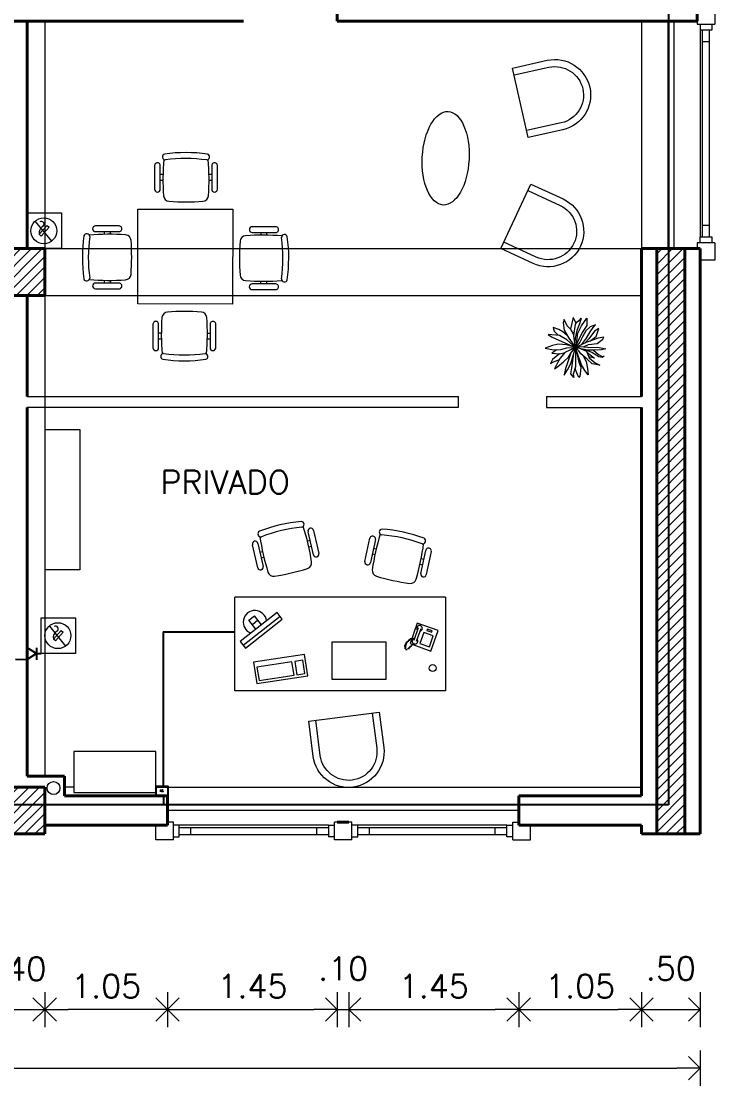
# Model space of a CAD drawing. Extents: x 1009 to 1343, y -172900 to 201.
# Drawn here: x 1282.97 to 1288.89, y 123.91 to 133 of the extents above; entities that cross this region are included whole.
import ezdxf

# ---------------------------------------------------------------- set-up
doc = ezdxf.new("R2010")
doc.units = 0
doc.header["$LTSCALE"] = 0.5
doc.layers.get('0').update_dxf_attribs({"linetype": 'CONTINUOUS'})
doc.layers.get('Defpoints').update_dxf_attribs({"linetype": 'CONTINUOUS'})
for name, color, linetype, lineweight in [('Acotaciones', 9, 'CONTINUOUS', 9), ('Carpintería', 55, 'CONTINUOUS', 20), ('Detalles .05', 243, 'CONTINUOUS', 5), ('Detalles 01', 8, 'CONTINUOUS', 9), ('Equipamiento movil', 33, 'CONTINUOUS', 9), ('Muros corte', 7, 'CONTINUOUS', 40), ('Punta 02', 11, 'CONTINUOUS', 20), ('Sist. contra incendio', 1, 'CONTINUOUS', 18), ('Tratamiento pisos', 251, 'CONTINUOUS', 9), ('Vidrios', 147, 'CONTINUOUS', 13)]:
    doc.layers.add(name, color=color, linetype=linetype, lineweight=lineweight)
doc.layers.add('Cableado', color=100, linetype='CONTINUOUS')
doc.layers.add('Electricidad', color=50, linetype='CONTINUOUS')
doc.styles.add('Texto 2 mm', font='simplex.shx', dxfattribs={"height": 0.2})
doc.styles.add('Texto 5 mm', font='simplex.shx', dxfattribs={"height": 0.5})
doc.dimstyles.new('Primera línea', dxfattribs={"dimscale": 0, "dimtxt": 0.2, "dimasz": 0.2, "dimexe": 0.15, "dimexo": 0, "dimgap": 0.1, "dimtad": 1, "dimzin": 4, "dimdsep": 46, "dimtxsty": 'Texto 2 mm', "dimblk": 'OPEN90', "dimcen": 2.5, "dimclrd": 256, "dimclre": 256, "dimclrt": 256, "dimadec": 0, "dimazin": 0, "dimtfac": 1, "dimtmove": 2, "dimatfit": 3, "dimldrblk": 'OPEN90', "dimfxl": 1, "dimtolj": 1, "dimtzin": 0, "dimlwd": -1, "dimlwe": -1, "dimarcsym": 0})
doc.dimstyles.new('Segunda línea', dxfattribs={"dimscale": 0, "dimtxt": 0.2, "dimasz": 0.2, "dimexe": 0.15, "dimexo": 0.5, "dimgap": 0.1, "dimtad": 1, "dimzin": 4, "dimdsep": 46, "dimtxsty": 'Texto 2 mm', "dimblk": 'OPEN90', "dimcen": 2.5, "dimclrd": 256, "dimclre": 256, "dimclrt": 256, "dimadec": 0, "dimazin": 0, "dimtfac": 1, "dimtmove": 2, "dimatfit": 3, "dimldrblk": 'OPEN90', "dimfxl": 1, "dimtolj": 1, "dimtzin": 0, "dimlwd": -1, "dimlwe": -1, "dimarcsym": 0})
pattern_1 = [(45, (45.922944, 13.85755), (-0.0449012806, 0.0449012806), [])]

# ---------------------------------------------------------------- blocks, each defined once
blk = doc.blocks.new('_Open90')
at = {"color": 0, "linetype": 'ByBlock', "lineweight": -2}
for p, q in [((-0.5, 0.5), (0, 0)), ((0, 0), (-1, 0)), ((0, 0), (-0.5, -0.5))]:
    blk.add_line(p, q, dxfattribs=at)
blk = doc.blocks.new('*D119')
at = {"layer": 'Acotaciones', "transparency": 16777216}
for p, q in [((1284.2186, 124.7127), (1284.2186, 124.4127)), ((1285.6686, 124.7127), (1285.6686, 124.4127)), ((1284.4186, 124.5627), (1285.4686, 124.5627))]:
    blk.add_line(p, q, dxfattribs=at)
at = {"layer": 'Defpoints', "color": 0, "transparency": 16777216}
for p in [(1284.2186, 124.7127), (1285.6686, 124.7127), (1285.6686, 124.5627)]:
    blk.add_point(p, dxfattribs=at)
at = {"layer": 'Acotaciones', "transparency": 16777216, "xscale": 0.2, "yscale": 0.2, "zscale": 0.2, "rotation": 180}
blk.add_blockref('_Open90', (1284.2186, 124.5627), dxfattribs=at)
at = {"layer": 'Acotaciones', "transparency": 16777216, "xscale": 0.2, "yscale": 0.2, "zscale": 0.2}
blk.add_blockref('_Open90', (1285.6686, 124.5627), dxfattribs=at)
at = {"layer": 'Acotaciones', "transparency": 16777216, "insert": (1284.9436, 124.7627), "char_height": 0.2, "attachment_point": 5, "style": 'Texto 2 mm'}
blk.add_mtext('\\A1;1.45', dxfattribs=at)
blk = doc.blocks.new('*D120')
at = {"layer": 'Acotaciones', "transparency": 16777216}
for p, q in [((1285.7686, 124.7127), (1285.7686, 124.4127)), ((1287.2186, 124.7127), (1287.2186, 124.4127)), ((1285.9686, 124.5627), (1287.0186, 124.5627))]:
    blk.add_line(p, q, dxfattribs=at)
at = {"layer": 'Defpoints', "color": 0, "transparency": 16777216}
for p in [(1285.7686, 124.7127), (1287.2186, 124.7127), (1287.2186, 124.5627)]:
    blk.add_point(p, dxfattribs=at)
at = {"layer": 'Acotaciones', "transparency": 16777216, "xscale": 0.2, "yscale": 0.2, "zscale": 0.2, "rotation": 180}
blk.add_blockref('_Open90', (1285.7686, 124.5627), dxfattribs=at)
at = {"layer": 'Acotaciones', "transparency": 16777216, "xscale": 0.2, "yscale": 0.2, "zscale": 0.2}
blk.add_blockref('_Open90', (1287.2186, 124.5627), dxfattribs=at)
at = {"layer": 'Acotaciones', "transparency": 16777216, "insert": (1286.4936, 124.7627), "char_height": 0.2, "attachment_point": 5, "style": 'Texto 2 mm'}
blk.add_mtext('\\A1;1.45', dxfattribs=at)
blk = doc.blocks.new('*D121')
at = {"layer": 'Acotaciones', "transparency": 16777216}
for p, q in [((1287.2186, 124.7127), (1287.2186, 124.4127)), ((1288.2686, 124.7127), (1288.2686, 124.4127)), ((1287.4186, 124.5627), (1288.0686, 124.5627))]:
    blk.add_line(p, q, dxfattribs=at)
at = {"layer": 'Defpoints', "color": 0, "transparency": 16777216}
for p in [(1287.2186, 124.7127), (1288.2686, 124.7127), (1288.2686, 124.5627)]:
    blk.add_point(p, dxfattribs=at)
at = {"layer": 'Acotaciones', "transparency": 16777216, "xscale": 0.2, "yscale": 0.2, "zscale": 0.2, "rotation": 180}
blk.add_blockref('_Open90', (1287.2186, 124.5627), dxfattribs=at)
at = {"layer": 'Acotaciones', "transparency": 16777216, "xscale": 0.2, "yscale": 0.2, "zscale": 0.2}
blk.add_blockref('_Open90', (1288.2686, 124.5627), dxfattribs=at)
at = {"layer": 'Acotaciones', "transparency": 16777216, "insert": (1287.7436, 124.7627), "char_height": 0.2, "attachment_point": 5, "style": 'Texto 2 mm'}
blk.add_mtext('\\A1;1.05', dxfattribs=at)
blk = doc.blocks.new('*D122')
at = {"layer": 'Acotaciones', "transparency": 16777216}
for p, q in [((1260.5686, 124.2127), (1260.5686, 123.9127)), ((1288.7686, 124.2127), (1288.7686, 123.9127)), ((1260.7686, 124.0627), (1288.5686, 124.0627))]:
    blk.add_line(p, q, dxfattribs=at)
at = {"layer": 'Defpoints', "color": 0, "transparency": 16777216}
for p in [(1260.5686, 124.7127), (1288.7686, 124.7127), (1288.7686, 124.0627)]:
    blk.add_point(p, dxfattribs=at)
at = {"layer": 'Acotaciones', "transparency": 16777216, "xscale": 0.2, "yscale": 0.2, "zscale": 0.2, "rotation": 180}
blk.add_blockref('_Open90', (1260.5686, 124.0627), dxfattribs=at)
at = {"layer": 'Acotaciones', "transparency": 16777216, "xscale": 0.2, "yscale": 0.2, "zscale": 0.2}
blk.add_blockref('_Open90', (1288.7686, 124.0627), dxfattribs=at)
at = {"layer": 'Acotaciones', "transparency": 16777216, "insert": (1274.6686, 124.2627), "char_height": 0.2, "attachment_point": 5, "style": 'Texto 2 mm'}
blk.add_mtext('\\A1;28.20', dxfattribs=at)
blk = doc.blocks.new('*D124')
at = {"layer": 'Acotaciones', "transparency": 16777216}
for p, q in [((1283.1686, 124.7127), (1283.1686, 124.4127)), ((1284.2186, 124.7127), (1284.2186, 124.4127)), ((1284.0186, 124.5627), (1283.3686, 124.5627))]:
    blk.add_line(p, q, dxfattribs=at)
at = {"layer": 'Defpoints', "color": 0, "transparency": 16777216}
for p in [(1283.1686, 124.7127), (1284.2186, 124.7127), (1283.1686, 124.5627)]:
    blk.add_point(p, dxfattribs=at)
at = {"layer": 'Acotaciones', "transparency": 16777216, "xscale": 0.2, "yscale": 0.2, "zscale": 0.2, "rotation": 180}
blk.add_blockref('_Open90', (1283.1686, 124.5627), dxfattribs=at)
at = {"layer": 'Acotaciones', "transparency": 16777216, "xscale": 0.2, "yscale": 0.2, "zscale": 0.2}
blk.add_blockref('_Open90', (1284.2186, 124.5627), dxfattribs=at)
at = {"layer": 'Acotaciones', "transparency": 16777216, "insert": (1283.6936, 124.7627), "char_height": 0.2, "attachment_point": 5, "style": 'Texto 2 mm'}
blk.add_mtext('\\A1;1.05', dxfattribs=at)
blk = doc.blocks.new('Treei')
for p, q in [((-2.15, 4.1), (-3.71, 4.62)), ((-3.71, 4.62), (-3.16, 3.73)), ((-1.6, 5.41), (-2.01, 5.58)), ((-2.01, 5.58), (-1.8, 4.47)), ((-1.8, 4.47), (-1.02, 2.25)), ((-0.75, 4.27), (-1.6, 5.41)), ((-0.56, 2.57), (-0.75, 4.27)), ((0.01, 4.32), (0.22, 5.68)), ((0.06, 3.09), (0.01, 4.32)), ((0.22, 5.68), (0.34, 5.97)), ((0.34, 5.97), (0.52, 5.11)), ((0.52, 5.11), (0.61, 3.71)), ((0.61, 3.58), (1.42, 4.57)), ((1.92, 4.62), (1.05, 3.19)), ((1.42, 4.57), (1.81, 5.28)), ((1.81, 5.28), (1.78, 5.7)), ((1.78, 5.7), (2.06, 5.28)), ((2.06, 5.28), (1.92, 4.62)), ((3.12, 3.85), (3.58, 4.84)), ((3.58, 4.84), (3.3, 3.31)), ((-5.76, 2.23), (-4.31, 2.25)), ((-4.26, 1.14), (-5.76, 2.23)), ((-3.94, 3.46), (-4.45, 3.93)), ((-4.45, 3.93), (-4.03, 2.89)), ((-4.31, 2.25), (-2.93, 1.32)), ((-4.03, 2.89), (-3.28, 2.03)), ((-3.05, 2.89), (-3.94, 3.46)), ((-3.16, 3.73), (-1.67, 2.62)), ((-1.83, 2.15), (-3.05, 2.89)), ((-1.21, 2.79), (-2.15, 4.1)), ((-0.51, 1.14), (-1.83, 2.15)), ((-1.67, 2.62), (-0.88, 1.91)), ((-1.02, 2.25), (0.03, -0.03)), ((-0.11, 1.56), (-0.56, 2.57)), ((-0.17, 1), (0.06, 3.09)), ((0.2, 0.77), (0.8, 2.18)), ((0.57, 2.38), (0.31, 1.05)), ((1.05, 3.19), (0.44, 1.74)), ((0.61, 3.71), (0.57, 2.38)), ((0.8, 2.18), (2.11, 2.72)), ((0.96, 2.25), (2.2, 3.73)), ((2.2, 3.73), (1.92, 2.62)), ((2.36, 2.28), (1.99, 1.81)), ((2.11, 2.72), (3.12, 3.85)), ((3.3, 3.31), (2.36, 2.28)), ((2.82, 2.08), (4.22, 2.33)), ((4.22, 2.33), (5.46, 2.47)), ((5.46, 2.47), (4.64, 1.81)), ((-4.76, 0.09), (-5.92, -0.48)), ((-5.51, 0.92), (-5.8, 1.09)), ((-5.8, 1.09), (-4.68, 0.77)), ((-5.12, 0.4), (-5.51, 0.92)), ((-4.61, -0.04), (-5.12, 0.4)), ((-4.68, 0.77), (-3.34, 0.26)), ((-2.77, 0.45), (-4.26, 1.14)), ((-3.34, 0.26), (-1.78, -0.09)), ((-3.28, 2.03), (-2.08, 1.39)), ((-2.93, 1.32), (-0.51, 0.11)), ((-0.77, 0.18), (-2.77, 0.45)), ((-2.08, 1.39), (-1.04, 0.82)), ((-1.04, 0.82), (0.03, -0.03)), ((0.03, -0.03), (-0.77, 0.18)), ((0.03, -0.03), (-0.17, 1)), ((0.03, -0.03), (0.2, 0.77)), ((2.04, 0.65), (0.03, -0.03)), ((0.7, 0.63), (0.03, -0.03)), ((0.03, -0.03), (2.96, 0.63)), ((1.85, 0.03), (0.03, -0.03)), ((1.28, 1.02), (0.7, 0.63)), ((1.99, 1.81), (1.28, 1.02)), ((1.69, 1.48), (2.82, 2.08)), ((3.28, 0.01), (1.85, 0.03)), ((2.73, 0.9), (2.04, 0.65)), ((3.51, 1.17), (2.73, 0.9)), ((2.96, 0.63), (3.97, 1)), ((4.41, -0.01), (3.28, 0.01)), ((4.64, 1.81), (3.51, 1.17)), ((3.97, 1), (4.77, 0.95)), ((5.39, 0.4), (4.41, -0.01)), ((4.77, 0.95), (5.72, 0.8)), ((6.02, 0.65), (5.39, 0.4)), ((5.72, 0.8), (6.02, 0.65)), ((-5.92, -0.48), (-3.64, -1.03)), ((-4.26, -1.67), (-5.51, -2.28)), ((-2.36, -0.36), (-4.61, -0.04)), ((-3.44, -0.9), (-4.26, -1.67)), ((-2.65, -0.43), (-3.44, -0.9)), ((-3.37, -2.31), (-1.83, -1.37)), ((-2.28, -1.64), (-3.05, -2.53)), ((-1.34, -0.24), (-2.65, -0.43)), ((-1.46, -1.72), (-2.33, -3.24)), ((-1.83, -1.37), (0.03, -0.03)), ((-1.78, -0.09), (-0.95, -0.18)), ((0.03, -0.03), (-1.46, -1.72)), ((-1.39, -3.32), (0.03, -0.03)), ((0.03, -0.03), (-1.34, -0.24)), ((-0.47, -1.76), (-0.63, -3.46)), ((0.03, -0.03), (-0.47, -1.76)), ((0.11, -1.72), (0.03, -0.03)), ((0.03, -0.03), (1.07, -2.16)), ((1, -0.83), (0.03, -0.03)), ((3.21, -0.98), (0.03, -0.03)), ((0.45, -2.92), (0.11, -1.72)), ((1.97, -1.44), (1, -0.83)), ((1.3, -3.19), (1.03, -2.11)), ((4.06, -0.75), (1.24, -0.39)), ((1.31, -1.02), (3.1, -1.64)), ((2.93, -2.41), (1.97, -1.44)), ((3.1, -1.64), (4.24, -2.04)), ((4.47, -1.62), (3.21, -0.98)), ((3.92, 0), (5.37, -0.51)), ((5.3, -0.93), (4.06, -0.75)), ((4.24, -2.04), (5.56, -2.28)), ((5.56, -2.28), (4.47, -1.62)), ((6.02, -0.34), (5.3, -0.93)), ((5.37, -0.51), (6.02, -0.34)), ((-5.51, -2.28), (-4.86, -2.48)), ((-4.86, -2.48), (-3.37, -2.31)), ((-3.55, -3.37), (-3.92, -4.48)), ((-3.05, -2.53), (-3.55, -3.37)), ((-3.16, -4.25), (-2.38, -3.46)), ((-2.33, -3.24), (-2.56, -5.44)), ((-2.06, -4.77), (-1.39, -3.32)), ((-0.63, -3.46), (-0.35, -4.6)), ((0.5, -4.43), (0.45, -2.92)), ((0.5, -3.74), (1.19, -4.72)), ((1.07, -2.16), (2.15, -3.07)), ((1.19, -4.72), (1.28, -3.19)), ((1.28, -3.19), (2.47, -4.62)), ((2.15, -3.07), (3.12, -3.59)), ((2.93, -4.4), (2.43, -3.22)), ((3.85, -3.54), (2.93, -2.41)), ((3.12, -3.59), (4.27, -4.18)), ((4.27, -4.18), (3.85, -3.54)), ((-3.92, -4.48), (-3.16, -4.25)), ((-2.56, -5.44), (-2.06, -4.77)), ((-0.35, -4.6), (0.2, -6.03)), ((0.2, -6.03), (0.5, -4.43)), ((2.47, -4.62), (3.23, -5.02)), ((3.23, -5.02), (2.93, -4.4))]:
    blk.add_line(p, q)
blk = doc.blocks.new('Silla 2')
for p, q in [((15, 15), (0, 15)), ((0, 15), (0, -15)), ((15, 12), (0, 12)), ((0, -12), (15, -12)), ((0, -15), (15, -15))]:
    blk.add_line(p, q)
for radius in [15, 12]:
    blk.add_arc((15, 0), radius, 270, 90)
blk = doc.blocks.new('TELEFONO')
at = {"layer": 'Detalles .05'}
for p, q in [((0.139, 0.134), (-0.098, 0.134)), ((-0.098, 0.134), (-0.098, -0.099)), ((0.139, -0.099), (0.139, 0.134)), ((-0.071, 0.089), (-0.071, -0.055)), ((-0.043, 0.089), (-0.043, -0.055)), ((0.108, 0.063), (0, 0.063)), ((0, 0.063), (0, -0.063)), ((0.081, 0.108), (0.023, 0.108)), ((0.023, 0.108), (0.023, 0.094)), ((0.023, 0.094), (0.081, 0.094)), ((0.027, 0.041), (0.027, 0.041)), ((0.027, 0.014), (0.027, 0.014)), ((0.054, 0.041), (0.054, 0.041)), ((0.054, 0.014), (0.054, 0.014)), ((0.081, 0.094), (0.081, 0.108)), ((0.081, 0.041), (0.081, 0.041)), ((0.081, 0.014), (0.081, 0.014)), ((0.108, -0.063), (0.108, 0.063)), ((-0.129, -0.104), (-0.147, -0.11)), ((-0.124, -0.093), (-0.141, -0.098)), ((-0.118, -0.081), (-0.135, -0.087)), ((-0.112, -0.07), (-0.129, -0.075)), ((-0.106, -0.058), (-0.124, -0.064)), ((-0.101, -0.047), (-0.118, -0.052)), ((-0.098, -0.099), (0.139, -0.099)), ((-0.067, -0.083), (-0.078, -0.116)), ((0, -0.063), (0.108, -0.063)), ((0.027, -0.013), (0.027, -0.013)), ((0.027, -0.04), (0.027, -0.04)), ((0.054, -0.013), (0.054, -0.013)), ((0.054, -0.04), (0.054, -0.04)), ((0.081, -0.013), (0.081, -0.013)), ((0.081, -0.04), (0.081, -0.04)), ((-0.129, -0.116), (-0.147, -0.121)), ((-0.129, -0.127), (-0.147, -0.133)), ((-0.129, -0.139), (-0.147, -0.145)), ((-0.124, -0.15), (-0.141, -0.156)), ((-0.118, -0.162), (-0.135, -0.168)), ((-0.104, -0.17), (-0.122, -0.176)), ((-0.089, -0.156), (-0.106, -0.162)), ((-0.083, -0.145), (-0.101, -0.15)), ((-0.078, -0.133), (-0.095, -0.139)), ((-0.072, -0.121), (-0.089, -0.127))]:
    blk.add_line(p, q, dxfattribs=at)
for centre, start, end in [((-0.057, 0.089), 298.4915, 241.5085), ((-0.057, -0.055), 118.4915, 61.5085)]:
    blk.add_arc(centre, 0.0302, start, end, dxfattribs=at)
blk = doc.blocks.new('RECTANG')
for p, q in [((1, 1), (0, 1)), ((0, 1), (0, 0)), ((1, 0), (1, 1)), ((0, 0), (1, 0))]:
    blk.add_line(p, q)
blk = doc.blocks.new('KEYBOARD', base_point=(60, 294))
for p, xscale, yscale, zscale in [((60, 294), 19, 8, 19), ((61, 295), 13, 5, 13), ((75, 295), 3, 5, 3)]:
    blk.add_blockref('RECTANG', p, dxfattribs=dict(xscale=xscale, yscale=yscale, zscale=zscale))
blk = doc.blocks.new('Silla 1')
at = {"layer": 'Equipamiento movil'}
for p, q in [((-0.1131, 0.2664), (0.0295, 0.409)), ((0.0638, 0.3747), (-0.0788, 0.2321)), ((-0.0254, 0.2855), (-0.0091, 0.2693)), ((0.0104, 0.3213), (0.0268, 0.3048)), ((0.2321, -0.0788), (0.3747, 0.0638)), ((0.409, 0.0295), (0.2664, -0.1131)), ((0.3048, 0.0268), (0.3213, 0.0104)), ((0.2693, -0.0091), (0.2855, -0.0254))]:
    blk.add_line(p, q, dxfattribs=at)
for centre, radius, start, end in [((1.4058, -1.1273), 1.9881, 130.22446, 139.18175), ((0.0467, 0.3919), 0.0242, 315, 135), ((0.1468, 0.3964), 0.0255, 61.36309, 224.37493), ((-0.654, -0.654), 1.2956, 37.15841, 52.84159), ((-0.6508, -0.6508), 1.3416, 37.13099, 52.86901), ((-0.0959, 0.2492), 0.0242, 135, 315), ((-0.0605, 0.1393), 0.0505, 139.18175, 220.81825), ((1.4058, 1.4058), 1.9881, 220.81825, 229.18175), ((-1.1273, 1.4058), 1.9881, 310.81825, 319.77554), ((0.3964, 0.1468), 0.0255, 225.62507, 28.63691), ((0.3919, 0.0467), 0.0242, 315, 135), ((0.2492, -0.0959), 0.0242, 135, 315), ((0.1393, -0.0605), 0.0505, 229.18175, 310.81825)]:
    blk.add_arc(centre, radius, start, end, dxfattribs=at)

msp = doc.modelspace()

# ---------------------------------------------------------------- hatches: boundary and pattern name
at = {"layer": 'Detalles 01'}
h = msp.add_hatch(dxfattribs=at)
h.set_pattern_fill('ANSI31,_O', color=256, scale=0.02)
h.set_pattern_definition(pattern_1)
h.paths.add_polyline_path([(1283.1686, 131.0627), (1282.7686, 131.0627), (1282.7686, 130.6627), (1283.1686, 130.6627)])
h = msp.add_hatch(dxfattribs=at)
h.set_pattern_fill('ANSI31,_O', color=256, scale=0.02)
h.set_pattern_definition(pattern_1)
h.paths.add_polyline_path([(1288.6386, 131.0627), (1288.3986, 131.0627), (1288.3986, 126.0627), (1288.6386, 126.0627)])
h = msp.add_hatch(dxfattribs=at)
h.set_pattern_fill('ANSI31,_O', color=256, scale=0.02)
h.set_pattern_definition(pattern_1)
h.paths.add_polyline_path([(1283.1686, 126.4627), (1282.7686, 126.4627), (1282.7686, 126.0627), (1283.1686, 126.0627)])

# ---------------------------------------------------------------- linework, layer by layer
at = {"layer": 'Acotaciones'}
for p, q in [((1283.1686, 124.5627), (1283.0686, 124.6627)), ((1288.2686, 124.7127), (1288.2686, 124.4127)), ((1288.2686, 124.5627), (1288.3686, 124.6627)), ((1288.7686, 124.5627), (1288.6686, 124.6627)), ((1288.7686, 124.7127), (1288.7686, 124.4127)), ((1282.7686, 124.5627), (1283.1686, 124.5627)), ((1283.0686, 124.4627), (1283.1686, 124.5627)), ((1285.6686, 124.5627), (1285.7686, 124.5627)), ((1288.2686, 124.5627), (1288.7686, 124.5627)), ((1288.3686, 124.4627), (1288.2686, 124.5627)), ((1288.6686, 124.4627), (1288.7686, 124.5627))]:
    msp.add_line(p, q, dxfattribs=at)
at = {"layer": 'Cableado'}
for p, q in [((1288.4975, 139.559), (1288.4975, 126.313)), ((1284.1796, 127.7886), (1284.1804, 126.4722)), ((1284.1852, 126.3129), (1284.1852, 126.3877)), ((1288.4975, 126.313), (1271.9982, 126.3126))]:
    msp.add_line(p, q, dxfattribs=at)
at = {"layer": 'Cableado', "ltscale": 2}
msp.add_line((1284.1796, 127.7886), (1284.7921, 127.7886), dxfattribs=at)
at = {"layer": 'Cableado'}
msp.add_lwpolyline([(1284.1224, 126.4722), (1284.2218, 126.4722), (1284.2218, 126.3877), (1284.1224, 126.3877)], close=True, dxfattribs=at)
at = {"layer": 'Carpintería'}
for p, q in [((1288.8936, 133.1293), (1288.8936, 132.9793)), ((1288.7436, 133.0043), (1288.7436, 132.9793)), ((1288.7436, 132.9793), (1288.8936, 132.9793)), ((1288.7686, 132.9793), (1288.7686, 132.9293)), ((1288.8686, 132.9293), (1288.7686, 132.9293)), ((1288.7886, 131.1627), (1288.7886, 132.9293)), ((1288.8486, 131.1627), (1288.8486, 132.9293)), ((1288.8686, 132.9793), (1288.8686, 132.9293)), ((1288.8486, 132.8293), (1288.7886, 132.8293)), ((1288.7886, 131.2627), (1288.8486, 131.2627)), ((1288.8936, 131.1127), (1288.7436, 131.1127)), ((1288.7436, 131.1127), (1288.7436, 131.0627)), ((1288.7686, 131.1127), (1288.7686, 131.1627)), ((1288.7686, 131.1627), (1288.8686, 131.1627)), ((1288.8686, 131.1627), (1288.8686, 131.1127)), ((1288.8936, 131.1127), (1288.8936, 130.9627)), ((1288.8936, 130.9627), (1288.7686, 130.9627)), ((1284.1186, 126.0127), (1284.1186, 126.1377)), ((1284.2686, 126.1627), (1284.2186, 126.1627)), ((1284.2686, 126.0127), (1284.2686, 126.1627)), ((1284.3186, 126.1377), (1284.2686, 126.1377)), ((1284.3186, 126.0377), (1284.3186, 126.1377)), ((1284.3186, 126.1177), (1285.5936, 126.1177)), ((1284.4186, 126.0577), (1284.4186, 126.1177)), ((1285.4936, 126.0577), (1285.4936, 126.1177)), ((1285.5936, 126.1377), (1285.5936, 126.0377)), ((1285.5936, 126.1377), (1285.6436, 126.1377)), ((1285.6436, 126.0127), (1285.6436, 126.1627)), ((1285.6686, 126.1627), (1285.6436, 126.1627)), ((1285.7936, 126.1627), (1285.7686, 126.1627)), ((1285.7936, 126.0127), (1285.7936, 126.1627)), ((1285.8436, 126.1377), (1285.7936, 126.1377)), ((1285.8436, 126.0377), (1285.8436, 126.1377)), ((1285.8436, 126.1177), (1287.1186, 126.1177)), ((1285.9436, 126.0577), (1285.9436, 126.1177)), ((1287.0186, 126.0577), (1287.0186, 126.1177)), ((1287.1186, 126.0377), (1287.1186, 126.1377)), ((1287.1186, 126.1377), (1287.1686, 126.1377)), ((1287.1686, 126.0127), (1287.1686, 126.1627)), ((1287.1686, 126.1627), (1287.2186, 126.1627)), ((1287.3186, 126.0127), (1287.3186, 126.1377)), ((1284.2686, 126.0127), (1284.1186, 126.0127)), ((1284.2686, 126.0377), (1284.3186, 126.0377)), ((1284.3186, 126.0577), (1285.5936, 126.0577)), ((1285.6436, 126.0377), (1285.5936, 126.0377)), ((1285.7936, 126.0127), (1285.6436, 126.0127)), ((1285.7936, 126.0377), (1285.8436, 126.0377)), ((1285.8436, 126.0577), (1287.1186, 126.0577)), ((1287.1686, 126.0377), (1287.1186, 126.0377)), ((1287.1686, 126.0127), (1287.3186, 126.0127))]:
    msp.add_line(p, q, dxfattribs=at)
at = {"layer": 'Detalles 01'}
for p, q in [((1288.4936, 133.0043), (1288.4936, 131.0627)), ((1288.5436, 133.0043), (1288.5436, 131.0627)), ((1288.7686, 132.9293), (1288.7686, 131.1627)), ((1285.7686, 126.3127), (1284.2186, 126.3127)), ((1287.2186, 126.3127), (1285.7686, 126.3127)), ((1285.6686, 126.2627), (1284.2186, 126.2627)), ((1287.2186, 126.2627), (1285.6686, 126.2627)), ((1285.5936, 126.1377), (1284.3186, 126.1377)), ((1287.1186, 126.1377), (1285.8436, 126.1377))]:
    msp.add_line(p, q, dxfattribs=at)
msp.add_circle((1283.2442, 126.4549), 0.055, dxfattribs=at)
at = {"layer": 'Electricidad'}
for p, q in [((1283.0994, 127.6048), (1283.0186, 127.6528)), ((1283.0994, 127.6528), (1283.0994, 127.5516)), ((1283.0994, 127.6048), (1283.0186, 127.5524)), ((1283.0994, 127.6048), (1283.1394, 127.6048)), ((1282.9186, 127.5554), (1283.0186, 127.5524))]:
    msp.add_line(p, q, dxfattribs=at)
msp.add_lwpolyline([(1283.0186, 127.5524), (1283.0186, 127.6528)], dxfattribs=at)
at = {"layer": 'Equipamiento movil'}
for p, q in [((1284.1078, 131.772), (1284.1075, 131.5703)), ((1284.156, 131.5702), (1284.1563, 131.7719)), ((1284.5959, 131.7713), (1284.5956, 131.5696)), ((1284.6441, 131.5695), (1284.6444, 131.7712)), ((1284.1794, 131.6963), (1284.1561, 131.6963)), ((1284.5958, 131.6957), (1284.5726, 131.6957)), ((1284.179, 131.6458), (1284.1561, 131.6458)), ((1284.5958, 131.6452), (1284.5728, 131.6452)), ((1283.9641, 130.5904), (1283.9654, 131.4004)), ((1283.9654, 131.4004), (1284.7754, 131.3992)), ((1284.7754, 131.3992), (1284.7741, 130.5892)), ((1283.6023, 131.2081), (1283.804, 131.2078)), ((1283.804, 131.2563), (1283.6024, 131.2566)), ((1283.6779, 131.208), (1283.6778, 131.1847)), ((1283.7284, 131.2079), (1283.7283, 131.185)), ((1285.1433, 131.249), (1284.9416, 131.2493)), ((1284.9416, 131.2008), (1285.1432, 131.2005)), ((1285.0171, 131.1778), (1285.0172, 131.2007)), ((1285.0676, 131.1774), (1285.0677, 131.2006)), ((1285.242, 131.1599), (1285.2423, 131.1601)), ((1283.8033, 130.7681), (1283.6016, 130.7684)), ((1283.6772, 130.7915), (1283.6772, 130.7683)), ((1283.7277, 130.7911), (1283.7277, 130.7682)), ((1285.1426, 130.7608), (1284.9409, 130.7611)), ((1285.0165, 130.761), (1285.0165, 130.7839)), ((1285.067, 130.7609), (1285.067, 130.7842)), ((1283.6015, 130.7199), (1283.8032, 130.7196)), ((1284.9408, 130.7126), (1285.1425, 130.7123)), ((1284.7741, 130.5892), (1283.9641, 130.5904)), ((1284.0937, 130.4178), (1284.0934, 130.2162)), ((1284.1419, 130.2161), (1284.1422, 130.4178)), ((1284.5819, 130.4171), (1284.5816, 130.2154)), ((1284.6301, 130.2154), (1284.6304, 130.417)), ((1284.142, 130.2917), (1284.1653, 130.2916)), ((1284.1421, 130.3422), (1284.165, 130.3422)), ((1284.5585, 130.2911), (1284.5817, 130.291)), ((1284.5589, 130.3416), (1284.5818, 130.3415)), ((1283.1686, 129.518), (1283.4686, 129.518)), ((1283.4686, 129.518), (1283.4686, 128.318)), ((1283.4686, 128.318), (1283.1686, 128.318)), ((1284.7921, 127.2863), (1284.7921, 128.0863)), ((1286.5921, 128.0863), (1284.7921, 128.0863)), ((1286.5921, 128.0863), (1286.5921, 127.2863)), ((1285.1546, 127.9535), (1284.8402, 127.7062)), ((1284.865, 127.6748), (1285.1793, 127.9221)), ((1284.9131, 127.8885), (1284.9603, 127.9256)), ((1285.021, 127.8484), (1284.9603, 127.9256)), ((1285.1979, 127.8985), (1285.1546, 127.9535)), ((1284.8835, 127.6512), (1285.1979, 127.8985)), ((1284.9739, 127.8113), (1284.9131, 127.8885)), ((1284.9901, 127.8877), (1284.9429, 127.8506)), ((1284.8402, 127.7062), (1284.8835, 127.6512)), ((1285.6218, 127.7016), (1285.6218, 127.3853)), ((1286.0876, 127.7016), (1285.6218, 127.7016)), ((1286.0876, 127.3853), (1286.0876, 127.7016)), ((1285.6218, 127.3853), (1286.0876, 127.3853)), ((1286.5921, 127.2863), (1284.7921, 127.2863)), ((1284.1186, 126.7677), (1283.4186, 126.7677)), ((1283.4186, 126.7677), (1283.4186, 126.4177)), ((1284.1186, 126.4177), (1284.1186, 126.7677)), ((1283.4186, 126.4177), (1284.1186, 126.4177))]:
    msp.add_line(p, q, dxfattribs=at)
msp.add_circle((1286.4834, 127.48), 0.03, dxfattribs=at)
for centre, radius, start, end in [((1284.1997, 131.8459), 0.0255, 106.27724, 269.28908), ((1284.3743, 130.5411), 1.3416, 82.04515, 97.78316), ((1284.3743, 130.5411), 1.2911, 82.04515, 97.78316), ((1284.5527, 131.8453), 0.0255, 270.53923, 73.55107), ((1284.132, 131.7719), 0.0242, 359.91416, 179.91416), ((1286.1671, 131.6558), 1.9881, 175.13862, 184.0959), ((1282.5848, 131.6611), 1.9881, 355.73241, 4.6897), ((1284.6202, 131.7712), 0.0242, 359.91416, 179.91416), ((1284.1317, 131.5703), 0.0242, 179.91416, 359.91416), ((1284.6199, 131.5695), 0.0242, 179.91416, 359.91416), ((1284.2344, 131.5174), 0.0505, 184.0959, 265.73241), ((1284.3786, 133.4496), 1.9881, 265.73241, 274.0959), ((1284.517, 131.517), 0.0505, 274.0959, 355.73241), ((1283.6023, 131.2323), 0.0242, 89.91416, 269.91416), ((1283.804, 131.232), 0.0242, 269.91416, 89.91416), ((1284.9416, 131.225), 0.0242, 89.91416, 269.91416), ((1285.1433, 131.2247), 0.0242, 269.91416, 89.91416), ((1284.8324, 130.9864), 1.3416, 172.04515, 187.78316), ((1283.5282, 131.1648), 0.0255, 0.53923, 163.55107), ((1284.8324, 130.9864), 1.2911, 172.04515, 187.78316), ((1283.7124, 129.1969), 1.9881, 85.73241, 94.6897), ((1283.8566, 131.1292), 0.0505, 4.0959, 85.73241), ((1281.9239, 130.9908), 1.9881, 355.73241, 4.0959), ((1286.8209, 130.9781), 1.9881, 175.73241, 184.0959), ((1284.8887, 131.1223), 0.0505, 94.0959, 175.73241), ((1285.0271, 129.1897), 1.9881, 85.13862, 94.0959), ((1283.9124, 130.9825), 1.2911, 352.04515, 7.78316), ((1285.2172, 131.157), 0.0255, 16.27724, 179.28908), ((1283.9124, 130.9825), 1.3416, 352.04515, 7.78316), ((1283.8562, 130.8466), 0.0505, 274.0959, 355.73241), ((1284.8883, 130.8398), 0.0505, 184.0959, 265.73241), ((1283.5277, 130.8119), 0.0255, 196.27724, 359.28908), ((1283.7178, 132.7792), 1.9881, 265.13862, 274.0959), ((1283.6016, 130.7442), 0.0242, 89.91416, 269.91416), ((1283.8033, 130.7439), 0.0242, 269.91416, 89.91416), ((1285.0325, 132.772), 1.9881, 265.73241, 274.6897), ((1284.9409, 130.7369), 0.0242, 89.91416, 269.91416), ((1285.1426, 130.7366), 0.0242, 269.91416, 89.91416), ((1285.2167, 130.8041), 0.0255, 180.53923, 343.55107), ((1286.1531, 130.3262), 1.9881, 175.73241, 184.6897), ((1284.2209, 130.4704), 0.0505, 94.0959, 175.73241), ((1284.3593, 128.5377), 1.9881, 85.73241, 94.0959), ((1284.5034, 130.47), 0.0505, 4.0959, 85.73241), ((1282.5708, 130.3316), 1.9881, 355.13862, 4.0959), ((1284.118, 130.4178), 0.0242, 359.91416, 179.91416), ((1284.6062, 130.4171), 0.0242, 359.91416, 179.91416), ((1284.1177, 130.2161), 0.0242, 179.91416, 359.91416), ((1284.6059, 130.2154), 0.0242, 179.91416, 359.91416), ((1284.1852, 130.142), 0.0255, 90.53923, 253.55107), ((1284.3636, 131.4462), 1.3416, 262.04515, 277.78316), ((1284.3636, 131.4508), 1.2956, 262.07257, 277.75574), ((1284.5381, 130.1415), 0.0255, 286.27724, 89.28908), ((1284.9646, 127.8717), 0.1, 6.08042, 250.30836)]:
    msp.add_arc(centre, radius, start, end, dxfattribs=at)
msp.add_ellipse((1286.5947, 131.8345), major_axis=(-0.0211, -0.3994), ratio=0.5, dxfattribs=at)
at = {"layer": 'Muros corte'}
for p, q in [((1285.6686, 133.0043), (1285.6686, 133.1043)), ((1288.7436, 133.1043), (1288.7436, 133.0043)), ((1284.8686, 133.0043), (1280.1215, 133.0043)), ((1283.0186, 131.0627), (1283.0186, 133.0043)), ((1288.7436, 133.0043), (1285.6686, 133.0043)), ((1283.1686, 131.0627), (1282.7686, 131.0627)), ((1283.1686, 130.6627), (1283.1686, 131.0627)), ((1288.7686, 131.0627), (1288.2686, 131.0627)), ((1288.2686, 129.7982), (1288.2686, 131.0627)), ((1288.3986, 126.0627), (1288.3986, 131.0627)), ((1288.6386, 131.0627), (1288.6386, 126.0627)), ((1288.7686, 131.0627), (1288.7686, 126.0627)), ((1283.1686, 130.6627), (1282.7686, 130.6627)), ((1283.0186, 129.7982), (1283.0186, 130.6627)), ((1283.0186, 126.5577), (1283.0186, 129.706)), ((1288.2686, 126.3877), (1288.2686, 129.706)), ((1283.3386, 126.5577), (1283.0186, 126.5577)), ((1283.3386, 126.5577), (1283.3386, 126.3877)), ((1283.1686, 126.4627), (1282.7686, 126.4627)), ((1283.1686, 126.0627), (1283.1686, 126.4627)), ((1284.2186, 126.3877), (1283.3386, 126.3877)), ((1284.2186, 126.1377), (1284.2186, 126.3877)), ((1288.2686, 126.3877), (1287.2186, 126.3877)), ((1287.2186, 126.1377), (1287.2186, 126.3877)), ((1284.2186, 126.1377), (1283.1686, 126.1377)), ((1285.7686, 126.1627), (1285.6686, 126.1627)), ((1288.2686, 126.1377), (1287.2186, 126.1377)), ((1288.2686, 126.0627), (1288.2686, 126.1377)), ((1283.1686, 126.0627), (1282.7686, 126.0627)), ((1288.7686, 126.0627), (1288.2686, 126.0627)), ((1288.5936, 126.0627), (1288.4436, 126.0627))]:
    msp.add_line(p, q, dxfattribs=at)
at = {"layer": 'Sist. contra incendio'}
for p, q in [((1283.0882, 131.2956), (1283.2267, 131.1256)), ((1283.2091, 127.8377), (1283.3475, 127.6677))]:
    msp.add_line(p, q, dxfattribs=at)
at = {"layer": 'Sist. contra incendio', "color": 0}
for points in [[(1283.0186, 131.368), (1283.312, 131.368), (1283.312, 131.0627), (1283.0186, 131.0627)], [(1283.1399, 131.1699), (1283.1228, 131.185), (1283.189, 131.2599), (1283.2062, 131.2447)], [(1283.1394, 127.9101), (1283.4329, 127.9101), (1283.4329, 127.6048), (1283.1394, 127.6048)], [(1283.2608, 127.712), (1283.2436, 127.7271), (1283.3099, 127.802), (1283.327, 127.7869)]]:
    msp.add_lwpolyline(points, close=True, dxfattribs=at)
at = {"layer": 'Sist. contra incendio'}
for centre in [(1283.1607, 131.2146), (1283.2816, 127.7567)]:
    msp.add_circle(centre, 0.1108, dxfattribs=at)
at = {"layer": 'Sist. contra incendio', "color": 0}
for centre, radius, start, end in [((1283.1402, 131.2724), 0.0234, 303.37827, 123.37827), ((1283.1805, 131.1999), 0.0596, 117.39951, 194.42182), ((1283.2611, 127.8145), 0.0234, 303.37827, 123.37827), ((1283.3014, 127.742), 0.0596, 117.39951, 194.42182)]:
    msp.add_arc(centre, radius, start, end, dxfattribs=at)
at = {"layer": 'Tratamiento pisos'}
for p, q in [((1283.1686, 133.0043), (1283.1686, 131.0627)), ((1288.2686, 133.0043), (1288.2686, 131.0627)), ((1283.1686, 131.0627), (1283.3592, 131.0627)), ((1283.3592, 131.0627), (1285.6686, 131.0627)), ((1285.6686, 131.0627), (1288.2686, 131.0627)), ((1283.1686, 130.6627), (1283.1686, 128.318)), ((1283.1686, 130.6627), (1283.2843, 130.6627)), ((1283.1686, 130.6627), (1285.6686, 130.6627)), ((1285.6686, 130.6627), (1288.2686, 130.6627)), ((1283.1686, 128.318), (1283.1686, 126.5577)), ((1283.4186, 126.4627), (1283.3386, 126.4627)), ((1284.1186, 126.4627), (1285.6686, 126.4627)), ((1285.6686, 126.4627), (1288.2686, 126.4627))]:
    msp.add_line(p, q, dxfattribs=at)
at = {"layer": 'Vidrios', "color": 0}
for p, q in [((1283.0186, 129.7982), (1286.7016, 129.7982)), ((1286.7016, 129.7982), (1286.7016, 129.706)), ((1287.4566, 129.7982), (1288.2686, 129.7982)), ((1287.4566, 129.7982), (1287.4566, 129.706)), ((1286.7016, 129.706), (1283.0186, 129.706)), ((1287.4566, 129.706), (1288.2686, 129.706))]:
    msp.add_line(p, q, dxfattribs=at)

# ---------------------------------------------------------------- block references
at = {"layer": 'Detalles .05'}
for name, p, xscale, yscale, zscale, rotation in [('Treei', (1287.7053, 130.2203), 0.04298767200000001, 0.04298767200000001, 0.04298767200000001, 270), ('TELEFONO', (1286.3906, 127.7371), 0.8, 0.8, 0.8, 340.4753668543308)]:
    msp.add_blockref(name, p, dxfattribs=dict(at, xscale=xscale, yscale=yscale, zscale=zscale, rotation=rotation))
at = {"layer": 'Equipamiento movil'}
for name, p, xscale, yscale, zscale, rotation in [('Silla 2', (1287.2326, 132.3084), -0.02025, 0.02025, 0.02025, 192.5436339638646), ('Silla 2', (1287.1949, 131.3391), -0.02025, 0.02025, 0.02025, 155.0579149030488), ('KEYBOARD', (1284.9803, 127.3472), 0.02326153846132684, 0.02326153846132684, 0.02326153846132684, 8.578034667057757), ('Silla 2', (1285.7265, 127.0653), -0.02025, 0.02025, 0.02025, 97.21966330044431)]:
    msp.add_blockref(name, p, dxfattribs=dict(at, xscale=xscale, yscale=yscale, zscale=zscale, rotation=rotation))
for p, rotation in [((1285.2749, 128.2927), 58.14892968003404), ((1286.1441, 128.2287), 32.7859765046892)]:
    msp.add_blockref('Silla 1', p, dxfattribs=dict(at, rotation=rotation))

# ---------------------------------------------------------------- texts
at = {"layer": 'Acotaciones', "char_height": 0.2, "attachment_point": 5, "style": 'Texto 2 mm'}
for s, insert in [('\\A1;.40', (1282.9686, 124.9117)), ('\\A1;.10', (1285.7186, 124.9128)), ('\\A1;.50', (1288.5186, 124.9145))]:
    msp.add_mtext(s, dxfattribs=dict(at, insert=insert))
at = {"layer": 'Cableado', "insert": (1284.1537, 126.4387), "char_height": 0.01595, "attachment_point": 1, "style": 'Texto 5 mm'}
msp.add_mtext_dynamic_manual_height_columns('RS', width=19.34546, gutter_width=2.5, heights=[0], dxfattribs=at)
at = {"layer": 'Punta 02', "insert": (1284.1568, 129.1687), "char_height": 0.2, "width": 1.269429, "attachment_point": 1, "style": 'Texto 2 mm'}
msp.add_mtext('PRIVADO', dxfattribs=at)

# ---------------------------------------------------------------- dimensions: what is measured, and where the dimension line sits
at = {"layer": 'Acotaciones'}
for base, p1, p2, dimstyle, picture, middle in [((1283.1686, 124.5627), (1284.2186, 124.7127), (1283.1686, 124.7127), 'Primera línea', '*D124', (1283.6936, 124.7627)), ((1285.6686, 124.5627), (1284.2186, 124.7127), (1285.6686, 124.7127), 'Primera línea', '*D119', (1284.9436, 124.7627)), ((1287.2186, 124.5627), (1285.7686, 124.7127), (1287.2186, 124.7127), 'Primera línea', '*D120', (1286.4936, 124.7627)), ((1288.2686, 124.5627), (1287.2186, 124.7127), (1288.2686, 124.7127), 'Primera línea', '*D121', (1287.7436, 124.7627)), ((1288.7686, 124.0627), (1260.5686, 124.7127), (1288.7686, 124.7127), 'Segunda línea', '*D122', (1274.6686, 124.2627))]:
    dim = msp.add_linear_dim(base=base, p1=p1, p2=p2, dimstyle=dimstyle, override={"dimscale": 1}, dxfattribs=at)
    dim.commit()
    dim.dimension.update_dxf_attribs({"geometry": picture, "text_midpoint": middle})

doc.saveas('drawing.dxf')
